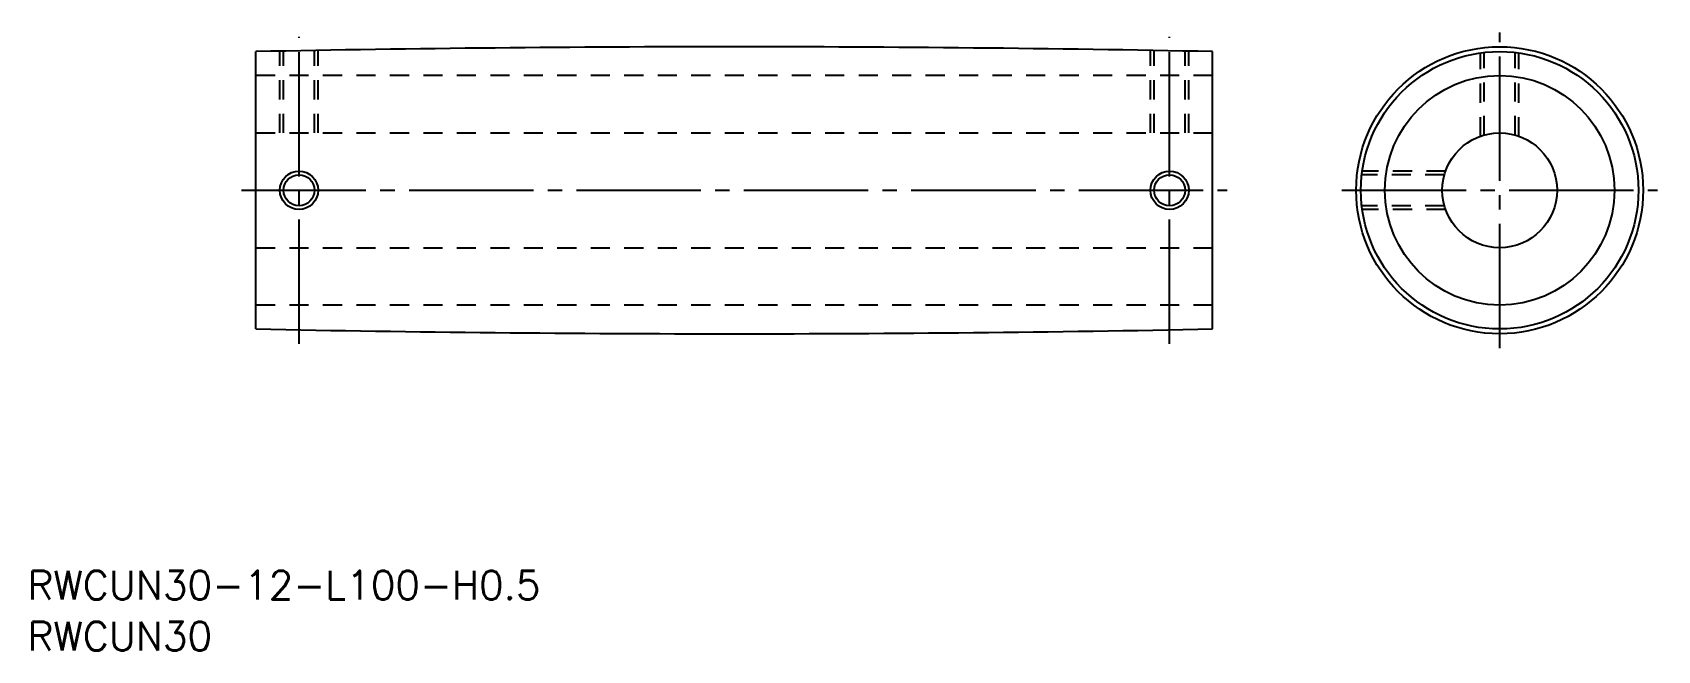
# Model space of a CAD drawing. Extents: x 99 to 269, y 185 to 250.
import ezdxf

# ---------------------------------------------------------------- set-up
doc = ezdxf.new("R2010")
doc.units = 0
doc.linetypes.add('CENTER', pattern=[17.5, 13, -1.5, 1.5, -1.5])
doc.linetypes.add('DASHED', pattern=[3.5, 2, -1.5])
doc.layers.get('0').update_dxf_attribs({"linetype": 'CONTINUOUS'})
doc.layers.add('CENTER', color=1, linetype='CENTER')
doc.styles.get("Standard").update_dxf_attribs({"font": 'txt.shx', "bigfont": '@extfont2.shx'})

msp = doc.modelspace()

# ---------------------------------------------------------------- linework, layer by layer
at = {"color": 7, "linetype": 'CONTINUOUS'}
for p, q in [((122.85, 218.73), (122.85, 247.73)), ((222.85, 218.73), (222.85, 247.73))]:
    msp.add_line(p, q, dxfattribs=at)
at = {"color": 3, "linetype": 'DASHED'}
for p, q in [((125.35, 239.23), (125.35, 247.78)), ((125.73, 239.23), (125.73, 247.78)), ((128.97, 239.23), (128.97, 247.84)), ((129.35, 239.23), (129.35, 247.85)), ((216.35, 239.23), (216.35, 247.85)), ((216.73, 239.23), (216.73, 247.84)), ((219.97, 239.23), (219.97, 247.78)), ((220.35, 239.23), (220.35, 247.78)), ((250.85, 238.88), (250.85, 247.59)), ((251.23, 239), (251.23, 247.64)), ((254.47, 239), (254.47, 247.64)), ((254.85, 238.88), (254.85, 247.59)), ((222.85, 245.23), (122.85, 245.23)), ((122.85, 239.23), (222.85, 239.23)), ((247.07, 234.85), (238.44, 234.85)), ((247.19, 235.23), (238.49, 235.23)), ((247.07, 231.61), (238.44, 231.61)), ((247.19, 231.23), (238.49, 231.23)), ((122.85, 227.23), (222.85, 227.23)), ((222.85, 221.23), (122.85, 221.23))]:
    msp.add_line(p, q, dxfattribs=at)
at = {"color": 7, "linetype": 'CONTINUOUS'}
for centre, radius in [((252.85, 233.23), 15), ((252.85, 233.23), 14.5), ((252.85, 233.23), 12), ((252.85, 233.23), 6), ((127.35, 233.23), 1.62), ((218.35, 233.23), 1.62)]:
    msp.add_circle(centre, radius, dxfattribs=at)
at = {"color": 3, "linetype": 'CONTINUOUS'}
for centre in [(127.35, 233.23), (218.35, 233.23)]:
    msp.add_circle(centre, 2, dxfattribs=at)
at = {"color": 7, "linetype": 'CONTINUOUS'}
for centre, start, end in [((172.85, -2252.02), 88.85412, 91.14588), ((172.85, 2718.48), 268.85412, 271.14588)]:
    msp.add_arc(centre, 2500.25, start, end, dxfattribs=at)
at = {"layer": 'CENTER', "color": 1, "linetype": 'CENTER'}
for p, q in [((252.85, 216.73), (252.85, 249.73)), ((127.35, 217.16), (127.35, 249.29)), ((218.35, 217.16), (218.35, 249.29)), ((121.35, 233.23), (224.35, 233.23)), ((236.35, 233.23), (269.35, 233.23))]:
    msp.add_line(p, q, dxfattribs=at)

# ---------------------------------------------------------------- texts
at = {"color": 7, "linetype": 'CONTINUOUS'}
for s, p in [('RWCUN30-12-L100-H0.5', (98.98, 190.46)), ('RWCUN30', (98.98, 185.12))]:
    msp.add_text(s, height=3, dxfattribs=at).set_placement(p)

doc.saveas('drawing.dxf')
